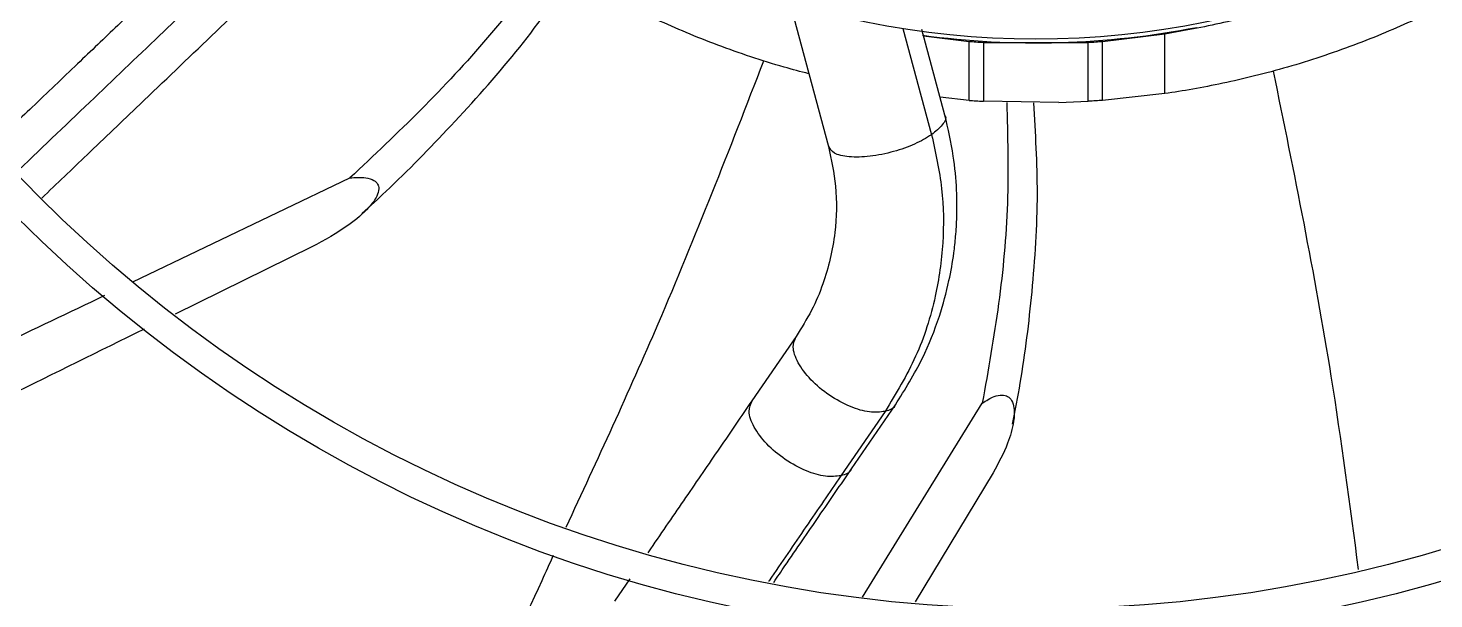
# Model space of a CAD drawing. Header units: inches. Extents: x 1229 to 1453, y -1023 to -720.
# Drawn here: x 1295.885 to 1300.473, y -929.833 to -927.97 of the extents above; entities that cross this region are included whole.
import ezdxf

# ---------------------------------------------------------------- set-up
doc = ezdxf.new("R2010")
doc.units = ezdxf.units.IN
doc.header["$MEASUREMENT"] = 0

msp = doc.modelspace()

# ---------------------------------------------------------------- linework, layer by layer
at = {"color": 18, "linetype": 'Continuous', "lineweight": 25, "true_color": 0x000000}
for p, q in [((1298.3686, -927.8799), (1298.4969, -928.3559)), ((1298.7404, -927.9713), (1298.8338, -928.3177)), ((1298.877, -928.2533), (1298.8017, -927.9739)), ((1298.9563, -928.014), (1298.8075, -927.9957)), ((1298.9563, -928.2055), (1298.9563, -928.014)), ((1299.3451, -928.0174), (1299.0026, -928.0174)), ((1299.0026, -928.0174), (1299.0026, -928.2086)), ((1299.3451, -928.2086), (1299.3451, -928.0174)), ((1299.5952, -927.9889), (1299.3914, -928.014)), ((1299.3914, -928.2055), (1299.3914, -928.014)), ((1299.5952, -928.1833), (1299.5952, -927.9889)), ((1298.9563, -928.2055), (1298.8613, -928.1952)), ((1299.5952, -928.1833), (1299.3914, -928.2055)), ((1299.2488, -928.2126), (1299.0026, -928.2086)), ((1299.2488, -928.2126), (1299.3451, -928.2086)), ((1296.2271, -928.7978), (1296.9353, -928.4587)), ((1296.8111, -928.684), (1296.3647, -928.903)), ((1298.3913, -928.9762), (1298.2475, -929.1861)), ((1298.572, -929.409), (1298.7159, -929.1991)), ((1298.6083, -929.8275), (1298.9993, -929.1942)), ((1298.6819, -929.2211), (1298.538, -929.431)), ((1299.0346, -929.4217), (1298.7805, -929.8424)), ((1297.8493, -929.7673), (1297.7992, -929.8403))]:
    msp.add_line(p, q, dxfattribs=at)
for radius in [11.7126, 8.5704, 8.472, 6.6478, 6.5493, 4.7037, 4.6053, 2.745]:
    msp.add_circle((1299.1739, -925.2608), radius, dxfattribs=at)
msp.add_arc((1299.1739, -925.2608), 2.7569, 262.2932, 280.98, dxfattribs=at)
for points, knots in [([(1310.8834, -925.2608), (1310.8786, -925.5163), (1310.8689, -926.0272), (1310.7909, -926.7903), (1310.6667, -927.5468), (1310.4924, -928.2936), (1310.2699, -929.0274), (1309.9998, -929.745), (1309.6833, -930.4435), (1309.3218, -931.1197), (1308.9169, -931.7709), (1308.4703, -932.3942), (1307.9838, -932.9869), (1307.4597, -933.5466), (1306.9, -934.0708), (1306.3073, -934.5572), (1305.684, -935.0039), (1305.0328, -935.4088), (1304.3565, -935.7703), (1303.6581, -936.0867), (1302.9404, -936.3568), (1302.2067, -936.5794), (1301.4599, -936.7535), (1300.7033, -936.8784), (1299.9402, -936.9536), (1299.1739, -936.9787), (1298.4075, -936.9536), (1297.6444, -936.8784), (1296.8878, -936.7535), (1296.141, -936.5794), (1295.4073, -936.3568), (1294.6896, -936.0867), (1293.9912, -935.7702), (1293.3149, -935.4088), (1292.6637, -935.0039), (1292.0405, -934.5572), (1291.4477, -934.0708), (1290.8881, -933.5466), (1290.3639, -932.9869), (1289.8774, -932.3942), (1289.4308, -931.7709), (1289.0259, -931.1197), (1288.6644, -930.4435), (1288.3479, -929.745), (1288.0778, -929.0274), (1287.8553, -928.2936), (1287.681, -927.5468), (1287.5568, -926.7903), (1287.4788, -926.0272), (1287.4692, -925.5163), (1287.4643, -925.2608)], [0, 0, 0, 0, 0.020833, 0.041667, 0.0625, 0.083333, 0.104167, 0.125, 0.145833, 0.166667, 0.1875, 0.208333, 0.229167, 0.25, 0.270833, 0.291667, 0.3125, 0.333333, 0.354167, 0.375, 0.395833, 0.416667, 0.4375, 0.458333, 0.479167, 0.5, 0.520833, 0.541667, 0.5625, 0.583333, 0.604167, 0.625, 0.645833, 0.666667, 0.6875, 0.708333, 0.729167, 0.75, 0.770833, 0.791667, 0.8125, 0.833333, 0.854167, 0.875, 0.895833, 0.916667, 0.9375, 0.958333, 0.979167, 1, 1, 1, 1]), ([(1297.1139, -927.0659), (1297.0538, -927.1234), (1296.9281, -927.2435), (1296.7423, -927.4211), (1296.5636, -927.5919), (1296.4159, -927.733), (1296.2897, -927.8536), (1296.1727, -927.9654), (1296.0409, -928.0914), (1295.9044, -928.2218), (1295.8117, -928.3104), (1295.7683, -928.3518)], [0, 0, 0, 0, 0.133746, 0.279588, 0.413663, 0.531738, 0.608753, 0.695126, 0.792781, 0.902958, 1, 1, 1, 1]), ([(1295.535, -928.0816), (1295.7167, -927.9677), (1296.1848, -927.6744), (1296.6314, -927.349), (1296.9045, -927.15)], [0, 0, 0, 0, 0.388294, 1, 1, 1, 1]), ([(1297.1981, -927.1489), (1297.1301, -927.2138), (1296.9876, -927.3501), (1296.763, -927.5646), (1296.5362, -927.7814), (1296.308, -927.9995), (1296.0796, -928.2177), (1295.9217, -928.3686), (1295.8396, -928.447)], [0, 0, 0, 0, 0.1497372, 0.3141488, 0.4951245, 0.6503524, 0.8182344, 1, 1, 1, 1]), ([(1295.9294, -928.5246), (1295.9787, -928.4775), (1296.0854, -928.3756), (1296.3482, -928.1244), (1296.7219, -927.7673), (1297.0636, -927.4408), (1297.249, -927.2636), (1297.274, -927.2397)], [0, 0, 0, 0, 0.11035, 0.238589, 0.587584, 0.944376, 1, 1, 1, 1]), ([(1297.5851, -927.7497), (1297.5196, -927.8344), (1297.3888, -928.0037), (1297.1691, -928.2384), (1297.0132, -928.3853), (1296.9353, -928.4587)], [0, 0, 0, 0, 0.333469, 0.666768, 1, 1, 1, 1]), ([(1296.9757, -928.5743), (1297.0014, -928.5507), (1297.1012, -928.459), (1297.2708, -928.2849), (1297.4793, -928.053), (1297.603, -927.8821), (1297.6638, -927.7982)], [0, 0, 0, 0, 0.100824, 0.391078, 0.701056, 1, 1, 1, 1]), ([(1300.0006, -927.8934), (1299.9642, -927.9043), (1299.8922, -927.926), (1299.787, -927.9521), (1299.6863, -927.9735), (1299.6258, -927.9837), (1299.5952, -927.9889)], [0, 0, 0, 0, 0.256872, 0.506924, 0.750537, 1, 1, 1, 1]), ([(1298.4329, -928.1187), (1298.4061, -928.1116), (1298.3426, -928.095), (1298.2422, -928.0634), (1298.1346, -928.0254), (1298.0308, -927.9842), (1297.9687, -927.9563), (1297.9375, -927.9423)], [0, 0, 0, 0, 0.151194, 0.35738, 0.56852, 0.783603, 1, 1, 1, 1]), ([(1300.4102, -927.9423), (1300.379, -927.9563), (1300.3169, -927.9842), (1300.2131, -928.0254), (1300.1055, -928.0635), (1299.9963, -928.0975), (1299.8883, -928.1265), (1299.784, -928.1504), (1299.6846, -928.1697), (1299.625, -928.1788), (1299.5952, -928.1833)], [0, 0, 0, 0, 0.132116, 0.263421, 0.392324, 0.518202, 0.641212, 0.761977, 0.881315, 1, 1, 1, 1]), ([(1299.0026, -928.0174), (1298.9943, -928.0169), (1298.9777, -928.0158), (1298.9634, -928.0146), (1298.9563, -928.014)], [0, 0, 0, 0, 0.499872, 1, 1, 1, 1]), ([(1299.3914, -928.014), (1299.3843, -928.0146), (1299.37, -928.0158), (1299.3534, -928.0169), (1299.3451, -928.0174)], [0, 0, 0, 0, 0.500128, 1, 1, 1, 1]), ([(1297.641, -929.5991), (1297.7433, -929.3785), (1297.9751, -928.8783), (1298.1746, -928.3643), (1298.2861, -928.0769)], [0, 0, 0, 0, 0.441064, 1, 1, 1, 1]), ([(1300.2273, -929.7372), (1300.1994, -929.5264), (1300.1273, -928.9806), (1300.0172, -928.441), (1299.9496, -928.1098)], [0, 0, 0, 0, 0.386252, 1, 1, 1, 1]), ([(1298.9563, -928.2055), (1298.9634, -928.206), (1298.9777, -928.2071), (1298.9943, -928.2081), (1299.0026, -928.2086)], [0, 0, 0, 0, 0.4999679, 1, 1, 1, 1]), ([(1299.0789, -928.212), (1299.0818, -928.3218), (1299.0876, -928.5414), (1299.0568, -928.8698), (1299.0184, -929.0861), (1298.9993, -929.1942)], [0, 0, 0, 0, 0.3334, 0.666719, 1, 1, 1, 1]), ([(1299.098, -929.2632), (1299.1067, -929.2184), (1299.1344, -929.0752), (1299.1648, -928.8238), (1299.1857, -928.518), (1299.173, -928.3122), (1299.167, -928.2136)], [0, 0, 0, 0, 0.129564, 0.414812, 0.719563, 1, 1, 1, 1]), ([(1299.3914, -928.2055), (1299.3843, -928.206), (1299.37, -928.2071), (1299.3534, -928.2081), (1299.3451, -928.2086)], [0, 0, 0, 0, 0.4999679, 1, 1, 1, 1]), ([(1298.7159, -929.1991), (1298.7469, -929.1493), (1298.804, -929.0577), (1298.8583, -928.9196), (1298.8901, -928.8038), (1298.9054, -928.7162), (1298.913, -928.6468), (1298.917, -928.5786), (1298.9162, -928.491), (1298.9064, -928.3794), (1298.8874, -928.2979), (1298.877, -928.2533)], [0, 0, 0, 0, 0.180535, 0.332066, 0.454425, 0.547786, 0.602369, 0.666339, 0.754308, 0.865766, 1, 1, 1, 1]), ([(1298.8758, -928.2537), (1298.8764, -928.2544), (1298.8837, -928.2624), (1298.8722, -928.2856), (1298.8466, -928.307), (1298.8338, -928.3177)], [0, 0, 0, 0, 0.044085, 0.522023, 1, 1, 1, 1]), ([(1298.8338, -928.3177), (1298.8164, -928.3283), (1298.7815, -928.3493), (1298.7085, -928.3747), (1298.6314, -928.3902), (1298.5619, -928.3919), (1298.5117, -928.3804), (1298.5025, -928.3635), (1298.4981, -928.3555)], [0, 0, 0, 0, 0.1610947, 0.322181, 0.4953562, 0.6685162, 0.8416873, 1, 1, 1, 1]), ([(1298.8338, -928.3177), (1298.8467, -928.3763), (1298.8725, -928.4941), (1298.8745, -928.6721), (1298.8484, -928.8569), (1298.7888, -929.045), (1298.7175, -929.1623), (1298.6819, -929.2211)], [0, 0, 0, 0, 0.182986, 0.368132, 0.555137, 0.777162, 1, 1, 1, 1]), ([(1298.4969, -928.3559), (1298.5061, -928.3991), (1298.5264, -928.4936), (1298.5223, -928.6465), (1298.4906, -928.7819), (1298.4432, -928.8939), (1298.4089, -928.9482), (1298.3913, -928.9762)], [0, 0, 0, 0, 0.193869, 0.424965, 0.694206, 0.842848, 1, 1, 1, 1]), ([(1296.9353, -928.4587), (1296.953, -928.4574), (1296.9809, -928.4553), (1297.0092, -928.4632), (1297.0209, -928.4717), (1297.0262, -928.4783), (1297.0292, -928.486), (1297.0305, -928.499), (1297.0227, -928.5235), (1296.9905, -928.5652), (1296.92, -928.6246), (1296.8524, -928.6615), (1296.8111, -928.684)], [0, 0, 0, 0, 0.124869, 0.19704, 0.22353, 0.248777, 0.273442, 0.298972, 0.365446, 0.477449, 0.681445, 1, 1, 1, 1]), ([(1295.0569, -929.3584), (1295.1847, -929.2971), (1295.5436, -929.125), (1295.9033, -928.9528), (1296.1349, -928.842)], [0, 0, 0, 0, 0.356134, 1, 1, 1, 1]), ([(1296.264, -928.9525), (1295.9699, -929.0973), (1295.4375, -929.3596), (1294.9041, -929.6173), (1294.6654, -929.7326)], [0, 0, 0, 0, 0.552418, 1, 1, 1, 1]), ([(1298.6819, -929.2211), (1298.6657, -929.223), (1298.6335, -929.2268), (1298.5675, -929.2073), (1298.4987, -929.1702), (1298.4368, -929.1182), (1298.3946, -929.0617), (1298.3771, -929.0102), (1298.3872, -928.9875), (1298.3919, -928.9769)], [0, 0, 0, 0, 0.1381732, 0.2763329, 0.4248583, 0.5733825, 0.7219059, 0.8704315, 1, 1, 1, 1]), ([(1298.2475, -929.1861), (1298.2125, -929.2371), (1298.1426, -929.3392), (1298.0311, -929.502), (1297.9522, -929.6171), (1297.9101, -929.6785), (1297.9071, -929.6829)], [0, 0, 0, 0, 0.324865, 0.649776, 0.974721, 1, 1, 1, 1]), ([(1298.538, -929.431), (1298.5219, -929.4329), (1298.4897, -929.4367), (1298.4236, -929.4172), (1298.3549, -929.3801), (1298.293, -929.3281), (1298.2508, -929.2716), (1298.2332, -929.22), (1298.2434, -929.1972), (1298.2481, -929.1865)], [0, 0, 0, 0, 0.1380026, 0.2759977, 0.4243461, 0.5726933, 0.7210399, 0.8693901, 1, 1, 1, 1]), ([(1298.7152, -929.1987), (1298.7151, -929.1994), (1298.7117, -929.2123), (1298.6964, -929.2168), (1298.6819, -929.2211)], [0, 0, 0, 0, 0.050829, 1, 1, 1, 1]), ([(1298.9993, -929.1942), (1299.012, -929.1859), (1299.0331, -929.1721), (1299.0625, -929.1657), (1299.0828, -929.1707), (1299.0971, -929.1857), (1299.105, -929.2139), (1299.1022, -929.2622), (1299.0812, -929.3356), (1299.0518, -929.3899), (1299.0346, -929.4217)], [0, 0, 0, 0, 0.122316, 0.202379, 0.264794, 0.327117, 0.406878, 0.528848, 0.724604, 1, 1, 1, 1]), ([(1298.538, -929.431), (1298.5002, -929.4862), (1298.4245, -929.5967), (1298.344, -929.7141), (1298.3022, -929.7751), (1298.3018, -929.7758)], [0, 0, 0, 0, 0.497105, 0.994295, 1, 1, 1, 1]), ([(1298.3184, -929.7791), (1298.3307, -929.7611), (1298.3813, -929.6873), (1298.467, -929.5622), (1298.537, -929.4601), (1298.572, -929.409)], [0, 0, 0, 0, 0.138794, 0.569424, 1, 1, 1, 1]), ([(1298.5714, -929.4086), (1298.5712, -929.4093), (1298.5679, -929.4222), (1298.5526, -929.4267), (1298.538, -929.431)], [0, 0, 0, 0, 0.050787, 1, 1, 1, 1]), ([(1297.1493, -930.5914), (1297.2925, -930.3211), (1297.4497, -930.0241), (1297.5875, -929.7178), (1297.5998, -929.6903)], [0, 0, 0, 0, 0.910233, 1, 1, 1, 1])]:
    msp.add_open_spline(points, degree=3, knots=knots, dxfattribs=at)

doc.saveas('drawing.dxf')
